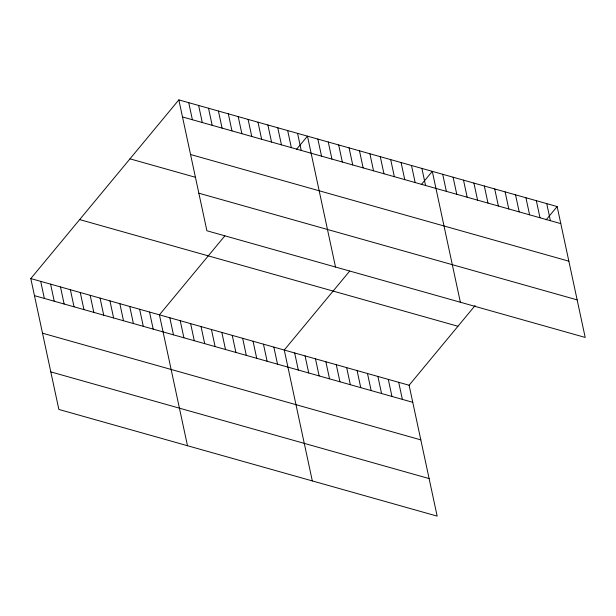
<?xml version="1.0" encoding="UTF-8"?>
<svg xmlns="http://www.w3.org/2000/svg" width="616" height="616" viewBox="0 0 616 616"><rect width="100%" height="100%" fill="white"/><g stroke="black" fill="none" stroke-linecap="round" stroke-linejoin="round"><path stroke-width="0.92" d="M475.113 305.559L409.101 385.239L437.16 516.123L58.859 409.447L30.8 278.563L178.84 99.877L557.141 206.553L585.2 337.437L206.899 230.761L178.84 99.877M224.863 235.843L159.421 314.838L187.48 445.722M296.473 149.411L307.461 136.144L335.52 267.028M349.703 271.048L284.261 350.034L312.32 480.927M421.313 184.615L432.301 171.348L460.36 302.233M546.146 219.82L557.141 206.553M182.498 116.948L560.799 223.623M190.552 154.508L568.853 261.184M129.984 158.843L195.649 177.354M198.845 193.201L577.146 299.877M79.657 219.596L457.95 326.272M30.8 278.563L409.101 385.239M34.458 295.642L412.758 402.31M42.512 333.194L420.813 439.87M50.805 371.895L429.106 478.57M546.738 203.619L550.396 220.69M536.336 200.685L539.993 217.756M525.933 197.751L529.591 214.822M515.53 194.818L519.188 211.889M505.128 191.884L508.785 208.955M494.717 188.95L498.382 206.021M484.315 186.017L487.98 203.088M473.912 183.083L477.577 200.154M463.509 180.149L467.174 197.22M453.107 177.216L456.772 194.286M442.704 174.282L446.361 191.353M421.898 168.414L425.556 185.485M411.496 165.481L415.153 182.552M401.093 162.547L404.75 179.618M390.69 159.613L394.348 176.684M380.288 156.68L383.945 173.751M369.885 153.746L373.542 170.817M359.482 150.812L363.14 167.883M349.072 147.879L352.737 164.949M398.698 382.305L402.356 399.376M338.669 144.945L342.334 162.016M388.296 379.371L391.953 396.442M328.266 142.011L331.932 159.082M377.893 376.438L381.55 393.509M317.864 139.077L321.529 156.148M367.49 373.504L371.148 390.575M357.088 370.57L360.745 387.641M297.567 133.356L301.232 150.427M346.677 367.637L350.342 384.707M287.672 130.561L291.337 147.64M336.274 364.703L339.94 381.781M277.778 127.774L281.443 144.845M325.872 361.769L329.537 378.848M267.883 124.986L271.548 142.057M315.469 358.835L319.134 375.914M257.988 122.191L261.654 139.27M305.066 355.902L308.731 372.98M248.102 119.404L251.759 136.475M294.664 352.968L298.321 370.047M238.207 116.616L241.865 133.687M228.313 113.821L231.97 130.9M273.858 347.101L277.516 364.179M218.418 111.034L222.076 128.105M263.455 344.167L267.113 361.245M208.524 108.247L212.181 125.318M253.053 341.233L256.71 358.312M198.629 105.451L202.287 122.53M242.65 338.3L246.308 355.378M188.735 102.664L192.392 119.735M232.247 335.366L235.905 352.444M221.845 332.432L225.502 349.511M211.442 329.498L215.1 346.577M201.032 326.565L204.697 343.643M190.629 323.639L194.294 340.71M180.226 320.705L183.891 337.776M169.824 317.771L173.489 334.842M149.526 312.043L153.191 329.121M139.632 309.255L143.297 326.326M129.737 306.468L133.403 323.539M119.843 303.673L123.508 320.751M109.948 300.885L113.614 317.956M100.061 298.098L103.719 315.169M90.167 295.303L93.825 312.381M80.273 292.515L83.93 309.586M70.378 289.728L74.036 306.799M60.483 286.933L64.141 304.011M50.589 284.145L54.247 301.216M40.695 281.358L44.352 298.429"/></g></svg>
